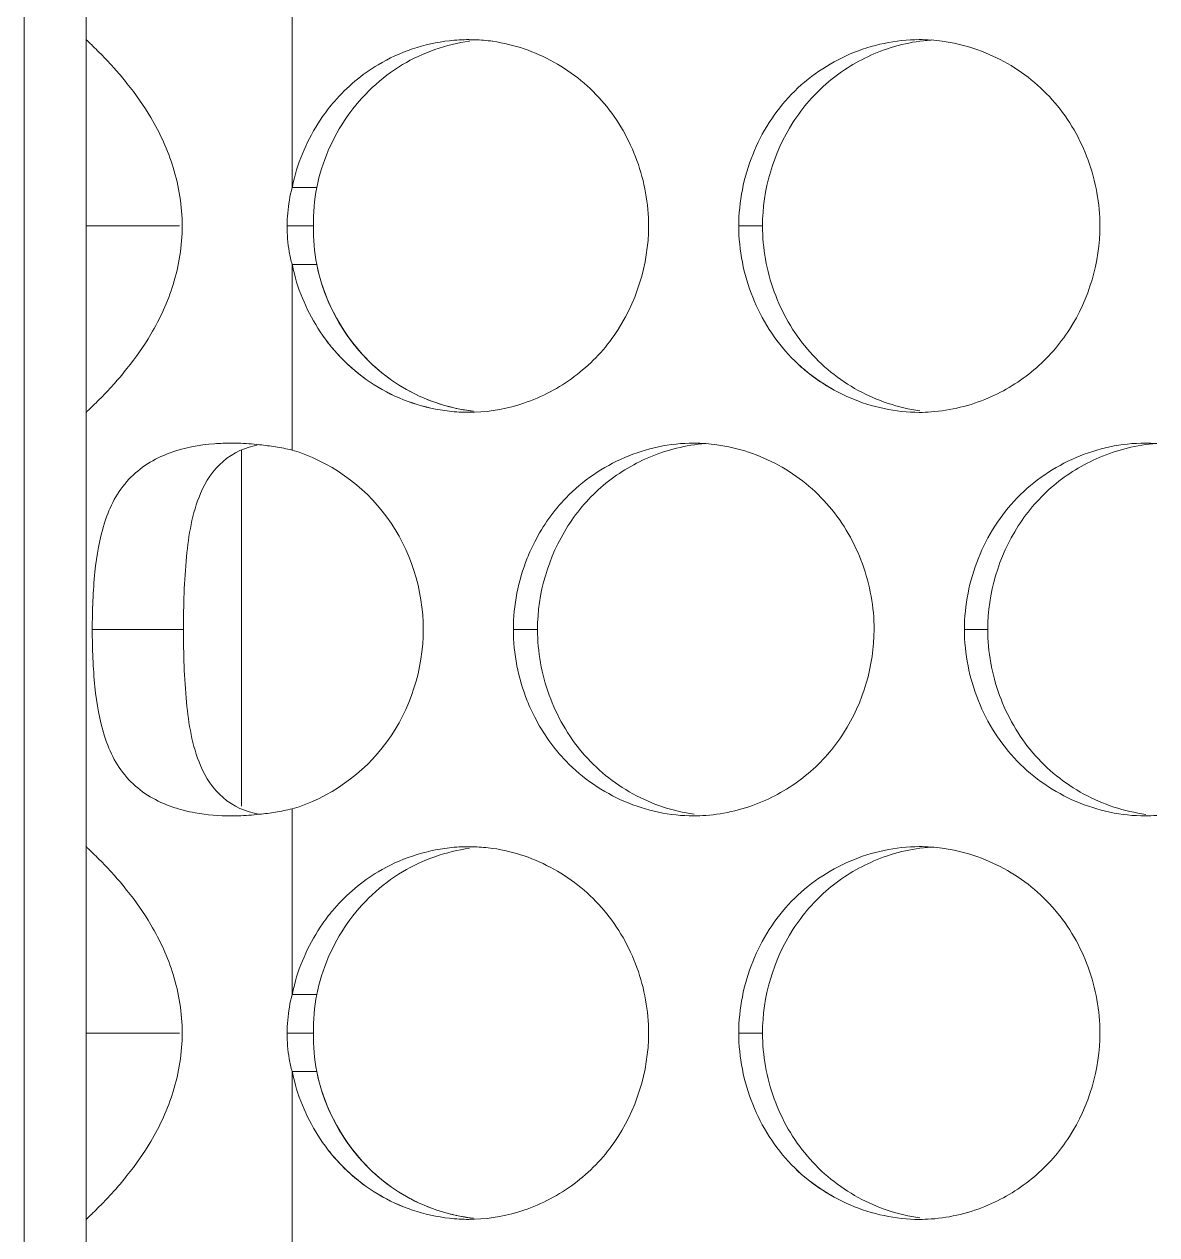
# Model space of a CAD drawing. Header units: millimetres. Extents: x 1177 to 4147, y 93 to 2194.
# Drawn here: x 1597.49 to 1615.72, y 1836.49 to 1855.98 of the extents above; entities that cross this region are included whole.
import ezdxf

# ---------------------------------------------------------------- set-up
doc = ezdxf.new("R2010")
doc.units = ezdxf.units.MM
doc.header["$LTSCALE"] = 0.1
doc.layers.get('0').update_dxf_attribs({"lineweight": 13})
doc.layers.add('标注', color=251, linetype='Continuous', lineweight=9)

msp = doc.modelspace()

# ---------------------------------------------------------------- linework, layer by layer
for p, q in [((1597.49, 1344.895), (1597.49, 1918.895)), ((1598.49, 1647.885), (1598.49, 1875.712)), ((1601.804, 1853.352), (1601.804, 1856.34)), ((1601.804, 1853.352), (1601.804, 1856.339)), ((1601.804, 1849.123), (1601.804, 1852.11)), ((1601.804, 1849.123), (1601.804, 1852.11)), ((1601.804, 1840.362), (1601.804, 1843.349)), ((1601.804, 1840.362), (1601.804, 1843.349)), ((1601.804, 1836.133), (1601.804, 1839.12)), ((1601.804, 1836.133), (1601.804, 1839.12))]:
    msp.add_line(p, q)
at = {"layer": '标注'}
for p, q in [((1598.49, 1855.731), (1598.49, 1862.722)), ((1598.49, 1855.731), (1598.49, 1849.731)), ((1602.199, 1853.352), (1601.804, 1853.352)), ((1602.199, 1853.352), (1601.804, 1853.352)), ((1599.99, 1852.731), (1598.49, 1852.731)), ((1599.99, 1852.731), (1598.49, 1852.731)), ((1602.145, 1852.731), (1601.723, 1852.731)), ((1602.145, 1852.731), (1601.723, 1852.731)), ((1609.376, 1852.731), (1608.994, 1852.731)), ((1609.376, 1852.731), (1608.994, 1852.731)), ((1602.199, 1852.11), (1601.804, 1852.11)), ((1602.199, 1852.11), (1601.804, 1852.11)), ((1598.49, 1842.741), (1598.49, 1849.731)), ((1600.99, 1849.123), (1600.99, 1843.39)), ((1600.054, 1846.236), (1598.586, 1846.236)), ((1605.754, 1846.236), (1605.365, 1846.236)), ((1605.754, 1846.236), (1605.365, 1846.236)), ((1613.002, 1846.236), (1612.627, 1846.236)), ((1598.49, 1842.741), (1598.49, 1836.741)), ((1602.199, 1840.362), (1601.804, 1840.362)), ((1602.199, 1840.362), (1601.804, 1840.362)), ((1599.99, 1839.741), (1598.49, 1839.741)), ((1599.99, 1839.741), (1598.49, 1839.741)), ((1602.145, 1839.741), (1601.723, 1839.741)), ((1602.145, 1839.741), (1601.723, 1839.741)), ((1609.376, 1839.741), (1608.994, 1839.741)), ((1609.376, 1839.741), (1608.994, 1839.741)), ((1602.199, 1839.12), (1601.804, 1839.12)), ((1602.199, 1839.12), (1601.804, 1839.12)), ((1598.49, 1829.75), (1598.49, 1836.741))]:
    msp.add_line(p, q, dxfattribs=at)
for centre, radius, start, end in [((1604.65, 1852.929), 2.802, 90.0177, 96.4449), ((1604.65, 1852.929), 2.802, 90.0177, 96.4449), ((1604.649, 1852.983), 2.747, 88.1301, 90.0018), ((1604.649, 1852.983), 2.747, 88.1301, 90.0018), ((1604.651, 1853.029), 2.702, 81.8471, 88.1347), ((1604.651, 1853.029), 2.702, 81.8471, 88.1347), ((1611.9, 1853.035), 2.696, 85.9382, 89.991), ((1611.9, 1853.035), 2.696, 85.9382, 89.991), ((1611.895, 1852.973), 2.759, 82.2487, 85.9388), ((1611.895, 1852.973), 2.759, 82.2487, 85.9388), ((1604.723, 1852.756), 2.979, 165.4586, 168.4449), ((1604.723, 1852.756), 2.979, 165.4586, 168.4449), ((1604.167, 1852.728), 2.444, 165.1989, 175.0623), ((1604.167, 1852.728), 2.444, 165.1989, 175.0623), ((1605.733, 1852.733), 3.588, 170.0517, 180.0201), ((1605.733, 1852.733), 3.588, 170.0517, 180.0201), ((1604.141, 1852.731), 2.418, 175.0848, 179.9974), ((1604.141, 1852.731), 2.418, 175.0848, 179.9974), ((1604.15, 1852.732), 2.428, 180.0174, 189.8517), ((1604.15, 1852.732), 2.428, 180.0174, 189.8517), ((1605.733, 1852.73), 3.588, 179.9799, 189.9483), ((1605.733, 1852.73), 3.588, 179.9799, 189.9483), ((1604.173, 1852.736), 2.451, 189.8577, 194.7995), ((1604.173, 1852.736), 2.451, 189.8577, 194.7995), ((1604.723, 1852.707), 2.979, 191.5551, 194.5414), ((1604.723, 1852.707), 2.979, 191.5551, 194.5414), ((1604.65, 1852.534), 2.802, 263.5551, 269.9823), ((1604.65, 1852.534), 2.802, 263.5551, 269.9823), ((1604.649, 1852.479), 2.747, 269.9982, 271.8699), ((1604.649, 1852.479), 2.747, 269.9982, 271.8699), ((1611.9, 1852.427), 2.696, 270.009, 274.0618), ((1611.9, 1852.427), 2.696, 270.009, 274.0618), ((1600.787, 1844.668), 4.569, 80.5968, 83.849), ((1608.267, 1846.546), 2.69, 85.8545, 89.9907), ((1608.267, 1846.546), 2.69, 85.8545, 89.9907), ((1608.263, 1846.482), 2.754, 82.091, 85.8551), ((1608.263, 1846.482), 2.754, 82.091, 85.8551), ((1615.536, 1846.534), 2.702, 86.0214, 89.9914), ((1600.764, 1844.528), 4.712, 77.2525, 80.6025), ((1600.764, 1847.945), 4.712, 279.3975, 282.7475), ((1600.787, 1847.804), 4.569, 276.151, 279.4032), ((1608.267, 1845.926), 2.69, 270.0093, 274.1455), ((1608.267, 1845.926), 2.69, 270.0093, 274.1455), ((1615.536, 1845.938), 2.702, 270.0086, 273.9786), ((1604.65, 1839.938), 2.802, 90.0177, 96.4449), ((1604.65, 1839.938), 2.802, 90.0177, 96.4449), ((1604.649, 1839.993), 2.747, 88.1301, 90.0018), ((1604.649, 1839.993), 2.747, 88.1301, 90.0018), ((1604.651, 1840.038), 2.702, 81.8471, 88.1347), ((1604.651, 1840.038), 2.702, 81.8471, 88.1347), ((1611.9, 1840.045), 2.696, 85.9382, 89.991), ((1611.9, 1840.045), 2.696, 85.9382, 89.991), ((1611.895, 1839.982), 2.759, 82.2487, 85.9388), ((1611.895, 1839.982), 2.759, 82.2487, 85.9388), ((1604.723, 1839.765), 2.979, 165.4586, 168.4449), ((1604.723, 1839.765), 2.979, 165.4586, 168.4449), ((1604.167, 1839.738), 2.444, 165.1989, 175.0623), ((1604.167, 1839.738), 2.444, 165.1989, 175.0623), ((1605.733, 1839.742), 3.588, 170.0517, 180.0201), ((1605.733, 1839.742), 3.588, 170.0517, 180.0201), ((1604.141, 1839.741), 2.418, 175.0848, 179.9974), ((1604.141, 1839.741), 2.418, 175.0848, 179.9974), ((1604.15, 1839.742), 2.428, 180.0174, 189.8517), ((1604.15, 1839.742), 2.428, 180.0174, 189.8517), ((1605.733, 1839.74), 3.588, 179.9799, 189.9483), ((1605.733, 1839.74), 3.588, 179.9799, 189.9483), ((1604.173, 1839.746), 2.451, 189.8577, 194.7995), ((1604.173, 1839.746), 2.451, 189.8577, 194.7995), ((1604.723, 1839.717), 2.979, 191.5551, 194.5414), ((1604.723, 1839.717), 2.979, 191.5551, 194.5414), ((1604.65, 1839.543), 2.802, 263.5551, 269.9823), ((1604.65, 1839.543), 2.802, 263.5551, 269.9823), ((1604.649, 1839.489), 2.747, 269.9982, 271.8699), ((1604.649, 1839.489), 2.747, 269.9982, 271.8699), ((1611.9, 1839.437), 2.696, 270.009, 274.0618), ((1611.9, 1839.437), 2.696, 270.009, 274.0618)]:
    msp.add_arc(centre, radius, start, end, dxfattribs=at)
for points, knots in [([(1599.529, 1854.475), (1599.415, 1854.668), (1599.231, 1854.929), (1598.975, 1855.232), (1598.816, 1855.406), (1598.684, 1855.541), (1598.593, 1855.629), (1598.54, 1855.681), (1598.513, 1855.706), (1598.501, 1855.722), (1598.49, 1855.728), (1598.49, 1855.731)], [0, 0, 0, 0, 0.411334, 0.583273, 0.72846, 0.84462, 0.929419, 0.959592, 0.981476, 0.994971, 1, 1, 1, 1]), ([(1599.529, 1854.475), (1599.415, 1854.668), (1599.231, 1854.929), (1598.975, 1855.232), (1598.816, 1855.406), (1598.684, 1855.541), (1598.593, 1855.629), (1598.54, 1855.681), (1598.513, 1855.706), (1598.501, 1855.722), (1598.49, 1855.728), (1598.49, 1855.731)], [0, 0, 0, 0, 0.411334, 0.583273, 0.72846, 0.84462, 0.929419, 0.959592, 0.981476, 0.994971, 1, 1, 1, 1]), ([(1607.542, 1852.731), (1607.542, 1853.088), (1607.413, 1853.802), (1606.879, 1854.742), (1606.051, 1855.422), (1605.377, 1855.654), (1605.034, 1855.703)], [0, 0, 0, 0, 0.253589, 0.505104, 0.753724, 1, 1, 1, 1]), ([(1607.542, 1852.731), (1607.542, 1853.088), (1607.413, 1853.802), (1606.879, 1854.742), (1606.051, 1855.422), (1605.377, 1855.654), (1605.034, 1855.703)], [0, 0, 0, 0, 0.253589, 0.505104, 0.753724, 1, 1, 1, 1]), ([(1614.809, 1852.731), (1614.809, 1853.09), (1614.677, 1853.809), (1614.136, 1854.754), (1613.296, 1855.433), (1612.613, 1855.659), (1612.267, 1855.706)], [0, 0, 0, 0, 0.253362, 0.504807, 0.753291, 1, 1, 1, 1]), ([(1614.809, 1852.731), (1614.809, 1853.09), (1614.677, 1853.809), (1614.136, 1854.754), (1613.296, 1855.433), (1612.613, 1855.659), (1612.267, 1855.706)], [0, 0, 0, 0, 0.253362, 0.504807, 0.753291, 1, 1, 1, 1]), ([(1611.168, 1855.5), (1610.905, 1855.387), (1610.405, 1855.081), (1609.639, 1854.202), (1609.376, 1853.311), (1609.376, 1852.731)], [0, 0, 0, 0, 0.248135, 0.498077, 1, 1, 1, 1]), ([(1611.168, 1855.5), (1610.905, 1855.387), (1610.405, 1855.081), (1609.639, 1854.202), (1609.376, 1853.311), (1609.376, 1852.731)], [0, 0, 0, 0, 0.248135, 0.498077, 1, 1, 1, 1]), ([(1603.581, 1855.328), (1603.231, 1855.119), (1602.616, 1854.535), (1602.282, 1853.758), (1602.199, 1853.352)], [0, 0, 0, 0, 0.496153, 1, 1, 1, 1]), ([(1603.581, 1855.328), (1603.231, 1855.119), (1602.616, 1854.535), (1602.282, 1853.758), (1602.199, 1853.352)], [0, 0, 0, 0, 0.496153, 1, 1, 1, 1]), ([(1603.188, 1855.327), (1602.924, 1855.171), (1602.605, 1854.899), (1602.353, 1854.576), (1602.294, 1854.491)], [0, 0, 0, 0, 0.747671, 1, 1, 1, 1]), ([(1603.188, 1855.327), (1602.924, 1855.171), (1602.605, 1854.899), (1602.353, 1854.576), (1602.294, 1854.491)], [0, 0, 0, 0, 0.747671, 1, 1, 1, 1]), ([(1600.034, 1852.731), (1600.034, 1853.048), (1599.936, 1853.662), (1599.678, 1854.222), (1599.529, 1854.475)], [0, 0, 0, 0, 0.519273, 1, 1, 1, 1]), ([(1600.034, 1852.731), (1600.034, 1853.048), (1599.936, 1853.662), (1599.678, 1854.222), (1599.529, 1854.475)], [0, 0, 0, 0, 0.519273, 1, 1, 1, 1]), ([(1599.529, 1850.988), (1599.678, 1851.241), (1599.936, 1851.8), (1600.034, 1852.414), (1600.034, 1852.731)], [0, 0, 0, 0, 0.480727, 1, 1, 1, 1]), ([(1599.529, 1850.988), (1599.678, 1851.241), (1599.936, 1851.8), (1600.034, 1852.414), (1600.034, 1852.731)], [0, 0, 0, 0, 0.480727, 1, 1, 1, 1]), ([(1605.535, 1849.88), (1605.824, 1849.978), (1606.377, 1850.269), (1607.244, 1851.16), (1607.542, 1852.115), (1607.542, 1852.731)], [0, 0, 0, 0, 0.248219, 0.498355, 1, 1, 1, 1]), ([(1605.535, 1849.88), (1605.824, 1849.978), (1606.377, 1850.269), (1607.244, 1851.16), (1607.542, 1852.115), (1607.542, 1852.731)], [0, 0, 0, 0, 0.248219, 0.498355, 1, 1, 1, 1]), ([(1609.376, 1852.731), (1609.376, 1852.373), (1609.507, 1851.654), (1610.045, 1850.709), (1610.883, 1850.03), (1611.564, 1849.804), (1611.909, 1849.756)], [0, 0, 0, 0, 0.253649, 0.50519, 0.753532, 1, 1, 1, 1]), ([(1609.376, 1852.731), (1609.376, 1852.373), (1609.507, 1851.654), (1610.045, 1850.709), (1610.883, 1850.03), (1611.564, 1849.804), (1611.909, 1849.756)], [0, 0, 0, 0, 0.253649, 0.50519, 0.753532, 1, 1, 1, 1]), ([(1613.012, 1849.963), (1613.275, 1850.076), (1613.776, 1850.382), (1614.545, 1851.26), (1614.809, 1852.152), (1614.809, 1852.731)], [0, 0, 0, 0, 0.248395, 0.498438, 1, 1, 1, 1]), ([(1613.012, 1849.963), (1613.275, 1850.076), (1613.776, 1850.382), (1614.545, 1851.26), (1614.809, 1852.152), (1614.809, 1852.731)], [0, 0, 0, 0, 0.248395, 0.498438, 1, 1, 1, 1]), ([(1602.199, 1852.11), (1602.322, 1851.51), (1602.801, 1850.638), (1603.828, 1849.95), (1604.425, 1849.784), (1604.726, 1849.75)], [0, 0, 0, 0, 0.502195, 0.75184, 1, 1, 1, 1]), ([(1602.199, 1852.11), (1602.282, 1851.705), (1602.616, 1850.927), (1603.231, 1850.343), (1603.581, 1850.135)], [0, 0, 0, 0, 0.503847, 1, 1, 1, 1]), ([(1609.218, 1851.584), (1609.362, 1851.226), (1609.783, 1850.557), (1610.438, 1850.113), (1610.789, 1849.963)], [0, 0, 0, 0, 0.502933, 1, 1, 1, 1]), ([(1598.49, 1849.731), (1598.49, 1849.734), (1598.501, 1849.741), (1598.513, 1849.757), (1598.54, 1849.781), (1598.593, 1849.834), (1598.684, 1849.922), (1598.816, 1850.056), (1598.975, 1850.23), (1599.231, 1850.534), (1599.415, 1850.795), (1599.529, 1850.988)], [0, 0, 0, 0, 0.005029, 0.018524, 0.040408, 0.070581, 0.15538, 0.27154, 0.416727, 0.588666, 1, 1, 1, 1]), ([(1598.49, 1849.731), (1598.49, 1849.734), (1598.501, 1849.741), (1598.513, 1849.757), (1598.54, 1849.781), (1598.593, 1849.834), (1598.684, 1849.922), (1598.816, 1850.056), (1598.975, 1850.23), (1599.231, 1850.534), (1599.415, 1850.795), (1599.529, 1850.988)], [0, 0, 0, 0, 0.005029, 0.018524, 0.040408, 0.070581, 0.15538, 0.27154, 0.416727, 0.588666, 1, 1, 1, 1]), ([(1602.294, 1850.972), (1602.528, 1850.637), (1603.137, 1850.059), (1603.934, 1849.795), (1604.336, 1849.75)], [0, 0, 0, 0, 0.502556, 1, 1, 1, 1]), ([(1602.294, 1850.972), (1602.353, 1850.887), (1602.605, 1850.563), (1602.924, 1850.292), (1603.188, 1850.135)], [0, 0, 0, 0, 0.252329, 1, 1, 1, 1]), ([(1600.826, 1849.236), (1600.735, 1849.236), (1600.397, 1849.224), (1600.058, 1849.161), (1599.826, 1849.075)], [0, 0, 0, 0, 0.267795, 1, 1, 1, 1]), ([(1601.27, 1849.212), (1601.061, 1849.173), (1600.65, 1848.992), (1600.412, 1848.619), (1600.329, 1848.426)], [0, 0, 0, 0, 0.503158, 1, 1, 1, 1]), ([(1601.276, 1849.211), (1601.163, 1849.223), (1601.013, 1849.234), (1600.863, 1849.236), (1600.826, 1849.236)], [0, 0, 0, 0, 0.755047, 1, 1, 1, 1]), ([(1611.173, 1846.236), (1611.173, 1846.594), (1611.042, 1847.312), (1610.504, 1848.256), (1609.667, 1848.935), (1608.987, 1849.162), (1608.642, 1849.21)], [0, 0, 0, 0, 0.253482, 0.504988, 0.753424, 1, 1, 1, 1]), ([(1611.173, 1846.236), (1611.173, 1846.594), (1611.042, 1847.312), (1610.504, 1848.256), (1609.667, 1848.935), (1608.987, 1849.162), (1608.642, 1849.21)], [0, 0, 0, 0, 0.253482, 0.504988, 0.753424, 1, 1, 1, 1]), ([(1599.826, 1849.075), (1599.583, 1848.985), (1599.114, 1848.698), (1598.865, 1848.209), (1598.783, 1847.955)], [0, 0, 0, 0, 0.492021, 1, 1, 1, 1]), ([(1603.915, 1846.236), (1603.915, 1846.871), (1603.512, 1848.163), (1602.401, 1848.949), (1601.804, 1849.123)], [0, 0, 0, 0, 0.504977, 1, 1, 1, 1]), ([(1607.544, 1849.005), (1607.281, 1848.892), (1606.782, 1848.586), (1606.016, 1847.707), (1605.754, 1846.815), (1605.754, 1846.236)], [0, 0, 0, 0, 0.248013, 0.497923, 1, 1, 1, 1]), ([(1607.544, 1849.005), (1607.281, 1848.892), (1606.782, 1848.586), (1606.016, 1847.707), (1605.754, 1846.815), (1605.754, 1846.236)], [0, 0, 0, 0, 0.248013, 0.497923, 1, 1, 1, 1]), ([(1614.797, 1849.005), (1614.533, 1848.892), (1614.033, 1848.586), (1613.266, 1847.708), (1613.002, 1846.815), (1613.002, 1846.236)], [0, 0, 0, 0, 0.248254, 0.498229, 1, 1, 1, 1]), ([(1600.329, 1848.426), (1600.192, 1848.106), (1600.075, 1847.362), (1600.054, 1846.627), (1600.054, 1846.236)], [0, 0, 0, 0, 0.47064, 1, 1, 1, 1]), ([(1606.214, 1848.357), (1606.013, 1848.149), (1605.785, 1847.826), (1605.625, 1847.474), (1605.589, 1847.383)], [0, 0, 0, 0, 0.747989, 1, 1, 1, 1]), ([(1606.214, 1848.357), (1606.013, 1848.149), (1605.785, 1847.826), (1605.625, 1847.474), (1605.589, 1847.383)], [0, 0, 0, 0, 0.747989, 1, 1, 1, 1]), ([(1598.783, 1847.955), (1598.701, 1847.699), (1598.607, 1847.123), (1598.586, 1846.545), (1598.586, 1846.236)], [0, 0, 0, 0, 0.466285, 1, 1, 1, 1]), ([(1598.586, 1846.236), (1598.586, 1845.927), (1598.607, 1845.349), (1598.701, 1844.773), (1598.783, 1844.517)], [0, 0, 0, 0, 0.533715, 1, 1, 1, 1]), ([(1600.054, 1846.236), (1600.054, 1845.845), (1600.075, 1845.11), (1600.192, 1844.366), (1600.329, 1844.046)], [0, 0, 0, 0, 0.52936, 1, 1, 1, 1]), ([(1601.804, 1843.349), (1602.401, 1843.523), (1603.512, 1844.31), (1603.915, 1845.602), (1603.915, 1846.236)], [0, 0, 0, 0, 0.495023, 1, 1, 1, 1]), ([(1605.754, 1846.236), (1605.754, 1845.878), (1605.885, 1845.161), (1606.42, 1844.217), (1607.254, 1843.538), (1607.933, 1843.31), (1608.277, 1843.262)], [0, 0, 0, 0, 0.253771, 0.505372, 0.753666, 1, 1, 1, 1]), ([(1605.754, 1846.236), (1605.754, 1845.878), (1605.885, 1845.161), (1606.42, 1844.217), (1607.254, 1843.538), (1607.933, 1843.31), (1608.277, 1843.262)], [0, 0, 0, 0, 0.253771, 0.505372, 0.753666, 1, 1, 1, 1]), ([(1609.378, 1843.468), (1609.642, 1843.581), (1610.142, 1843.886), (1610.909, 1844.765), (1611.173, 1845.657), (1611.173, 1846.236)], [0, 0, 0, 0, 0.248275, 0.498285, 1, 1, 1, 1]), ([(1609.378, 1843.468), (1609.642, 1843.581), (1610.142, 1843.886), (1610.909, 1844.765), (1611.173, 1845.657), (1611.173, 1846.236)], [0, 0, 0, 0, 0.248275, 0.498285, 1, 1, 1, 1]), ([(1613.002, 1846.236), (1613.002, 1845.877), (1613.134, 1845.157), (1613.675, 1844.211), (1614.516, 1843.532), (1615.2, 1843.307), (1615.546, 1843.26)], [0, 0, 0, 0, 0.253529, 0.50501, 0.753401, 1, 1, 1, 1]), ([(1605.589, 1845.089), (1605.625, 1844.998), (1605.785, 1844.646), (1606.013, 1844.324), (1606.214, 1844.115)], [0, 0, 0, 0, 0.252011, 1, 1, 1, 1]), ([(1605.589, 1845.089), (1605.625, 1844.998), (1605.785, 1844.646), (1606.013, 1844.324), (1606.214, 1844.115)], [0, 0, 0, 0, 0.252011, 1, 1, 1, 1]), ([(1598.783, 1844.517), (1598.865, 1844.263), (1599.114, 1843.774), (1599.583, 1843.488), (1599.826, 1843.398)], [0, 0, 0, 0, 0.507979, 1, 1, 1, 1]), ([(1600.329, 1844.046), (1600.412, 1843.853), (1600.65, 1843.481), (1601.061, 1843.299), (1601.27, 1843.261)], [0, 0, 0, 0, 0.496842, 1, 1, 1, 1]), ([(1600.063, 1843.324), (1600.122, 1843.309), (1600.373, 1843.256), (1600.631, 1843.236), (1600.826, 1843.236)], [0, 0, 0, 0, 0.237726, 1, 1, 1, 1]), ([(1600.826, 1843.236), (1600.863, 1843.236), (1601.013, 1843.238), (1601.163, 1843.249), (1601.276, 1843.261)], [0, 0, 0, 0, 0.244953, 1, 1, 1, 1]), ([(1599.529, 1841.484), (1599.415, 1841.677), (1599.231, 1841.939), (1598.975, 1842.242), (1598.816, 1842.416), (1598.684, 1842.551), (1598.593, 1842.639), (1598.54, 1842.691), (1598.513, 1842.715), (1598.501, 1842.732), (1598.49, 1842.738), (1598.49, 1842.741)], [0, 0, 0, 0, 0.411334, 0.583273, 0.72846, 0.84462, 0.929419, 0.959592, 0.981476, 0.994971, 1, 1, 1, 1]), ([(1599.529, 1841.484), (1599.415, 1841.677), (1599.231, 1841.939), (1598.975, 1842.242), (1598.816, 1842.416), (1598.684, 1842.551), (1598.593, 1842.639), (1598.54, 1842.691), (1598.513, 1842.715), (1598.501, 1842.732), (1598.49, 1842.738), (1598.49, 1842.741)], [0, 0, 0, 0, 0.411334, 0.583273, 0.72846, 0.84462, 0.929419, 0.959592, 0.981476, 0.994971, 1, 1, 1, 1]), ([(1607.542, 1839.741), (1607.542, 1840.097), (1607.413, 1840.812), (1606.879, 1841.752), (1606.051, 1842.431), (1605.377, 1842.664), (1605.034, 1842.713)], [0, 0, 0, 0, 0.253589, 0.505104, 0.753724, 1, 1, 1, 1]), ([(1607.542, 1839.741), (1607.542, 1840.097), (1607.413, 1840.812), (1606.879, 1841.752), (1606.051, 1842.431), (1605.377, 1842.664), (1605.034, 1842.713)], [0, 0, 0, 0, 0.253589, 0.505104, 0.753724, 1, 1, 1, 1]), ([(1614.809, 1839.741), (1614.809, 1840.1), (1614.677, 1840.819), (1614.136, 1841.764), (1613.296, 1842.443), (1612.613, 1842.669), (1612.267, 1842.716)], [0, 0, 0, 0, 0.253362, 0.504807, 0.753291, 1, 1, 1, 1]), ([(1614.809, 1839.741), (1614.809, 1840.1), (1614.677, 1840.819), (1614.136, 1841.764), (1613.296, 1842.443), (1612.613, 1842.669), (1612.267, 1842.716)], [0, 0, 0, 0, 0.253362, 0.504807, 0.753291, 1, 1, 1, 1]), ([(1611.168, 1842.51), (1610.905, 1842.397), (1610.405, 1842.091), (1609.639, 1841.212), (1609.376, 1840.32), (1609.376, 1839.741)], [0, 0, 0, 0, 0.248135, 0.498077, 1, 1, 1, 1]), ([(1611.168, 1842.51), (1610.905, 1842.397), (1610.405, 1842.091), (1609.639, 1841.212), (1609.376, 1840.32), (1609.376, 1839.741)], [0, 0, 0, 0, 0.248135, 0.498077, 1, 1, 1, 1]), ([(1603.581, 1842.337), (1603.231, 1842.129), (1602.616, 1841.545), (1602.282, 1840.767), (1602.199, 1840.362)], [0, 0, 0, 0, 0.496153, 1, 1, 1, 1]), ([(1603.581, 1842.337), (1603.231, 1842.129), (1602.616, 1841.545), (1602.282, 1840.767), (1602.199, 1840.362)], [0, 0, 0, 0, 0.496153, 1, 1, 1, 1]), ([(1603.188, 1842.337), (1602.924, 1842.18), (1602.605, 1841.909), (1602.353, 1841.585), (1602.294, 1841.5)], [0, 0, 0, 0, 0.747671, 1, 1, 1, 1]), ([(1603.188, 1842.337), (1602.924, 1842.18), (1602.605, 1841.909), (1602.353, 1841.585), (1602.294, 1841.5)], [0, 0, 0, 0, 0.747671, 1, 1, 1, 1]), ([(1600.034, 1839.741), (1600.034, 1840.058), (1599.936, 1840.672), (1599.678, 1841.232), (1599.529, 1841.484)], [0, 0, 0, 0, 0.519273, 1, 1, 1, 1]), ([(1600.034, 1839.741), (1600.034, 1840.058), (1599.936, 1840.672), (1599.678, 1841.232), (1599.529, 1841.484)], [0, 0, 0, 0, 0.519273, 1, 1, 1, 1]), ([(1599.529, 1837.997), (1599.678, 1838.25), (1599.936, 1838.81), (1600.034, 1839.424), (1600.034, 1839.741)], [0, 0, 0, 0, 0.480727, 1, 1, 1, 1]), ([(1599.529, 1837.997), (1599.678, 1838.25), (1599.936, 1838.81), (1600.034, 1839.424), (1600.034, 1839.741)], [0, 0, 0, 0, 0.480727, 1, 1, 1, 1]), ([(1605.535, 1836.889), (1605.824, 1836.987), (1606.377, 1837.279), (1607.244, 1838.17), (1607.542, 1839.125), (1607.542, 1839.741)], [0, 0, 0, 0, 0.248219, 0.498355, 1, 1, 1, 1]), ([(1605.535, 1836.889), (1605.824, 1836.987), (1606.377, 1837.279), (1607.244, 1838.17), (1607.542, 1839.125), (1607.542, 1839.741)], [0, 0, 0, 0, 0.248219, 0.498355, 1, 1, 1, 1]), ([(1609.376, 1839.741), (1609.376, 1839.382), (1609.507, 1838.663), (1610.045, 1837.719), (1610.883, 1837.04), (1611.564, 1836.813), (1611.909, 1836.766)], [0, 0, 0, 0, 0.253649, 0.50519, 0.753532, 1, 1, 1, 1]), ([(1609.376, 1839.741), (1609.376, 1839.382), (1609.507, 1838.663), (1610.045, 1837.719), (1610.883, 1837.04), (1611.564, 1836.813), (1611.909, 1836.766)], [0, 0, 0, 0, 0.253649, 0.50519, 0.753532, 1, 1, 1, 1]), ([(1613.012, 1836.973), (1613.275, 1837.085), (1613.776, 1837.391), (1614.545, 1838.269), (1614.809, 1839.162), (1614.809, 1839.741)], [0, 0, 0, 0, 0.248395, 0.498438, 1, 1, 1, 1]), ([(1613.012, 1836.973), (1613.275, 1837.085), (1613.776, 1837.391), (1614.545, 1838.269), (1614.809, 1839.162), (1614.809, 1839.741)], [0, 0, 0, 0, 0.248395, 0.498438, 1, 1, 1, 1]), ([(1602.199, 1839.12), (1602.322, 1838.519), (1602.801, 1837.648), (1603.828, 1836.96), (1604.425, 1836.793), (1604.726, 1836.759)], [0, 0, 0, 0, 0.502195, 0.75184, 1, 1, 1, 1]), ([(1602.199, 1839.12), (1602.282, 1838.715), (1602.616, 1837.937), (1603.231, 1837.353), (1603.581, 1837.145)], [0, 0, 0, 0, 0.503847, 1, 1, 1, 1]), ([(1609.218, 1838.594), (1609.362, 1838.235), (1609.783, 1837.567), (1610.438, 1837.123), (1610.789, 1836.973)], [0, 0, 0, 0, 0.502933, 1, 1, 1, 1]), ([(1598.49, 1836.741), (1598.49, 1836.744), (1598.501, 1836.75), (1598.513, 1836.767), (1598.54, 1836.791), (1598.593, 1836.843), (1598.684, 1836.931), (1598.816, 1837.066), (1598.975, 1837.24), (1599.231, 1837.543), (1599.415, 1837.804), (1599.529, 1837.997)], [0, 0, 0, 0, 0.005029, 0.018524, 0.040408, 0.070581, 0.15538, 0.27154, 0.416727, 0.588666, 1, 1, 1, 1]), ([(1598.49, 1836.741), (1598.49, 1836.744), (1598.501, 1836.75), (1598.513, 1836.767), (1598.54, 1836.791), (1598.593, 1836.843), (1598.684, 1836.931), (1598.816, 1837.066), (1598.975, 1837.24), (1599.231, 1837.543), (1599.415, 1837.804), (1599.529, 1837.997)], [0, 0, 0, 0, 0.005029, 0.018524, 0.040408, 0.070581, 0.15538, 0.27154, 0.416727, 0.588666, 1, 1, 1, 1]), ([(1602.294, 1837.981), (1602.528, 1837.647), (1603.137, 1837.069), (1603.934, 1836.804), (1604.336, 1836.759)], [0, 0, 0, 0, 0.502556, 1, 1, 1, 1]), ([(1602.294, 1837.981), (1602.353, 1837.897), (1602.605, 1837.573), (1602.924, 1837.301), (1603.188, 1837.145)], [0, 0, 0, 0, 0.252329, 1, 1, 1, 1])]:
    msp.add_open_spline(points, degree=3, knots=knots, dxfattribs=at)
for points in [[(1604.336, 1855.713), (1603.934, 1855.668), (1603.535, 1855.533), (1603.188, 1855.327)], [(1604.336, 1855.713), (1603.934, 1855.668), (1603.535, 1855.533), (1603.188, 1855.327)], [(1604.66, 1855.705), (1604.283, 1855.653), (1603.909, 1855.522), (1603.581, 1855.328)], [(1604.66, 1855.705), (1604.283, 1855.653), (1603.909, 1855.522), (1603.581, 1855.328)], [(1611.9, 1855.731), (1611.522, 1855.731), (1611.137, 1855.648), (1610.789, 1855.5)], [(1611.9, 1855.731), (1611.522, 1855.731), (1611.137, 1855.648), (1610.789, 1855.5)], [(1612.086, 1855.724), (1611.772, 1855.702), (1611.458, 1855.624), (1611.168, 1855.5)], [(1612.086, 1855.724), (1611.772, 1855.702), (1611.458, 1855.624), (1611.168, 1855.5)], [(1610.789, 1855.5), (1610.438, 1855.349), (1610.11, 1855.126), (1609.844, 1854.852)], [(1610.789, 1855.5), (1610.438, 1855.349), (1610.11, 1855.126), (1609.844, 1854.852)], [(1609.844, 1854.852), (1609.576, 1854.575), (1609.361, 1854.237), (1609.218, 1853.879)], [(1609.844, 1854.852), (1609.576, 1854.575), (1609.361, 1854.237), (1609.218, 1853.879)], [(1602.294, 1854.491), (1602.087, 1854.194), (1601.93, 1853.854), (1601.839, 1853.504)], [(1602.294, 1854.491), (1602.087, 1854.194), (1601.93, 1853.854), (1601.839, 1853.504)], [(1609.218, 1853.879), (1609.073, 1853.517), (1608.994, 1853.121), (1608.994, 1852.731)], [(1609.218, 1853.879), (1609.073, 1853.517), (1608.994, 1853.121), (1608.994, 1852.731)], [(1608.994, 1852.731), (1608.994, 1852.342), (1609.073, 1851.946), (1609.218, 1851.584)], [(1608.994, 1852.731), (1608.994, 1852.342), (1609.073, 1851.946), (1609.218, 1851.584)], [(1601.839, 1851.959), (1601.93, 1851.608), (1602.087, 1851.269), (1602.294, 1850.972)], [(1601.839, 1851.959), (1601.93, 1851.608), (1602.087, 1851.269), (1602.294, 1850.972)], [(1609.218, 1851.584), (1609.361, 1851.226), (1609.576, 1850.888), (1609.844, 1850.611)], [(1609.844, 1850.611), (1610.11, 1850.336), (1610.438, 1850.113), (1610.789, 1849.963)], [(1603.188, 1850.135), (1603.535, 1849.929), (1603.934, 1849.795), (1604.336, 1849.75)], [(1603.581, 1850.135), (1603.927, 1849.929), (1604.326, 1849.795), (1604.726, 1849.75)], [(1610.789, 1849.963), (1611.137, 1849.814), (1611.522, 1849.731), (1611.9, 1849.731)], [(1610.789, 1849.963), (1611.137, 1849.814), (1611.522, 1849.731), (1611.9, 1849.731)], [(1612.09, 1849.738), (1612.406, 1849.76), (1612.721, 1849.839), (1613.012, 1849.963)], [(1612.09, 1849.738), (1612.406, 1849.76), (1612.721, 1849.839), (1613.012, 1849.963)], [(1604.739, 1849.733), (1605.009, 1849.742), (1605.28, 1849.793), (1605.535, 1849.88)], [(1604.739, 1849.733), (1605.009, 1849.742), (1605.28, 1849.793), (1605.535, 1849.88)], [(1608.268, 1849.236), (1607.89, 1849.236), (1607.505, 1849.153), (1607.158, 1849.004)], [(1608.268, 1849.236), (1607.89, 1849.236), (1607.505, 1849.153), (1607.158, 1849.004)], [(1608.457, 1849.229), (1608.145, 1849.206), (1607.832, 1849.128), (1607.544, 1849.005)], [(1608.457, 1849.229), (1608.145, 1849.206), (1607.832, 1849.128), (1607.544, 1849.005)], [(1615.537, 1849.236), (1615.158, 1849.236), (1614.772, 1849.153), (1614.424, 1849.004)], [(1615.72, 1849.23), (1615.404, 1849.208), (1615.088, 1849.129), (1614.797, 1849.005)], [(1607.158, 1849.004), (1606.807, 1848.854), (1606.479, 1848.631), (1606.214, 1848.357)], [(1607.158, 1849.004), (1606.807, 1848.854), (1606.479, 1848.631), (1606.214, 1848.357)], [(1614.424, 1849.004), (1614.073, 1848.854), (1613.744, 1848.631), (1613.478, 1848.357)], [(1613.478, 1848.357), (1613.21, 1848.08), (1612.995, 1847.741), (1612.851, 1847.383)], [(1605.589, 1847.383), (1605.444, 1847.022), (1605.365, 1846.626), (1605.365, 1846.236)], [(1605.589, 1847.383), (1605.444, 1847.022), (1605.365, 1846.626), (1605.365, 1846.236)], [(1612.851, 1847.383), (1612.706, 1847.022), (1612.627, 1846.626), (1612.627, 1846.236)], [(1605.365, 1846.236), (1605.365, 1845.846), (1605.444, 1845.451), (1605.589, 1845.089)], [(1605.365, 1846.236), (1605.365, 1845.846), (1605.444, 1845.451), (1605.589, 1845.089)], [(1612.627, 1846.236), (1612.627, 1845.846), (1612.706, 1845.45), (1612.851, 1845.089)], [(1612.851, 1845.089), (1612.995, 1844.731), (1613.21, 1844.393), (1613.478, 1844.115)], [(1606.214, 1844.115), (1606.479, 1843.841), (1606.807, 1843.618), (1607.158, 1843.468)], [(1606.214, 1844.115), (1606.479, 1843.841), (1606.807, 1843.618), (1607.158, 1843.468)], [(1613.478, 1844.115), (1613.744, 1843.841), (1614.073, 1843.618), (1614.424, 1843.468)], [(1599.826, 1843.398), (1599.903, 1843.369), (1599.983, 1843.345), (1600.063, 1843.324)], [(1607.158, 1843.468), (1607.505, 1843.319), (1607.89, 1843.236), (1608.268, 1843.236)], [(1607.158, 1843.468), (1607.505, 1843.319), (1607.89, 1843.236), (1608.268, 1843.236)], [(1608.462, 1843.243), (1608.775, 1843.266), (1609.089, 1843.344), (1609.378, 1843.468)], [(1608.462, 1843.243), (1608.775, 1843.266), (1609.089, 1843.344), (1609.378, 1843.468)], [(1614.424, 1843.468), (1614.772, 1843.319), (1615.158, 1843.236), (1615.537, 1843.236)], [(1604.336, 1842.723), (1603.934, 1842.677), (1603.535, 1842.543), (1603.188, 1842.337)], [(1604.336, 1842.723), (1603.934, 1842.677), (1603.535, 1842.543), (1603.188, 1842.337)], [(1604.66, 1842.714), (1604.283, 1842.663), (1603.909, 1842.532), (1603.581, 1842.337)], [(1604.66, 1842.714), (1604.283, 1842.663), (1603.909, 1842.532), (1603.581, 1842.337)], [(1611.9, 1842.741), (1611.522, 1842.741), (1611.137, 1842.658), (1610.789, 1842.509)], [(1611.9, 1842.741), (1611.522, 1842.741), (1611.137, 1842.658), (1610.789, 1842.509)], [(1612.086, 1842.734), (1611.772, 1842.712), (1611.458, 1842.634), (1611.168, 1842.51)], [(1612.086, 1842.734), (1611.772, 1842.712), (1611.458, 1842.634), (1611.168, 1842.51)], [(1610.789, 1842.509), (1610.438, 1842.359), (1610.11, 1842.136), (1609.844, 1841.862)], [(1610.789, 1842.509), (1610.438, 1842.359), (1610.11, 1842.136), (1609.844, 1841.862)], [(1609.844, 1841.862), (1609.576, 1841.584), (1609.361, 1841.246), (1609.218, 1840.888)], [(1609.844, 1841.862), (1609.576, 1841.584), (1609.361, 1841.246), (1609.218, 1840.888)], [(1602.294, 1841.5), (1602.087, 1841.203), (1601.93, 1840.864), (1601.839, 1840.513)], [(1602.294, 1841.5), (1602.087, 1841.203), (1601.93, 1840.864), (1601.839, 1840.513)], [(1609.218, 1840.888), (1609.073, 1840.527), (1608.994, 1840.131), (1608.994, 1839.741)], [(1609.218, 1840.888), (1609.073, 1840.527), (1608.994, 1840.131), (1608.994, 1839.741)], [(1608.994, 1839.741), (1608.994, 1839.351), (1609.073, 1838.955), (1609.218, 1838.594)], [(1608.994, 1839.741), (1608.994, 1839.351), (1609.073, 1838.955), (1609.218, 1838.594)], [(1601.839, 1838.969), (1601.93, 1838.618), (1602.087, 1838.279), (1602.294, 1837.981)], [(1601.839, 1838.969), (1601.93, 1838.618), (1602.087, 1838.279), (1602.294, 1837.981)], [(1609.218, 1838.594), (1609.361, 1838.236), (1609.576, 1837.897), (1609.844, 1837.62)], [(1609.844, 1837.62), (1610.11, 1837.346), (1610.438, 1837.123), (1610.789, 1836.973)], [(1603.188, 1837.145), (1603.535, 1836.939), (1603.934, 1836.804), (1604.336, 1836.759)], [(1603.581, 1837.145), (1603.927, 1836.939), (1604.326, 1836.804), (1604.726, 1836.759)], [(1610.789, 1836.973), (1611.137, 1836.824), (1611.522, 1836.741), (1611.9, 1836.741)], [(1610.789, 1836.973), (1611.137, 1836.824), (1611.522, 1836.741), (1611.9, 1836.741)], [(1612.09, 1836.748), (1612.406, 1836.77), (1612.721, 1836.848), (1613.012, 1836.973)], [(1612.09, 1836.748), (1612.406, 1836.77), (1612.721, 1836.848), (1613.012, 1836.973)], [(1604.739, 1836.743), (1605.009, 1836.752), (1605.28, 1836.802), (1605.535, 1836.889)], [(1604.739, 1836.743), (1605.009, 1836.752), (1605.28, 1836.802), (1605.535, 1836.889)]]:
    msp.add_open_spline(points, degree=3, dxfattribs=at)

doc.saveas('drawing.dxf')
